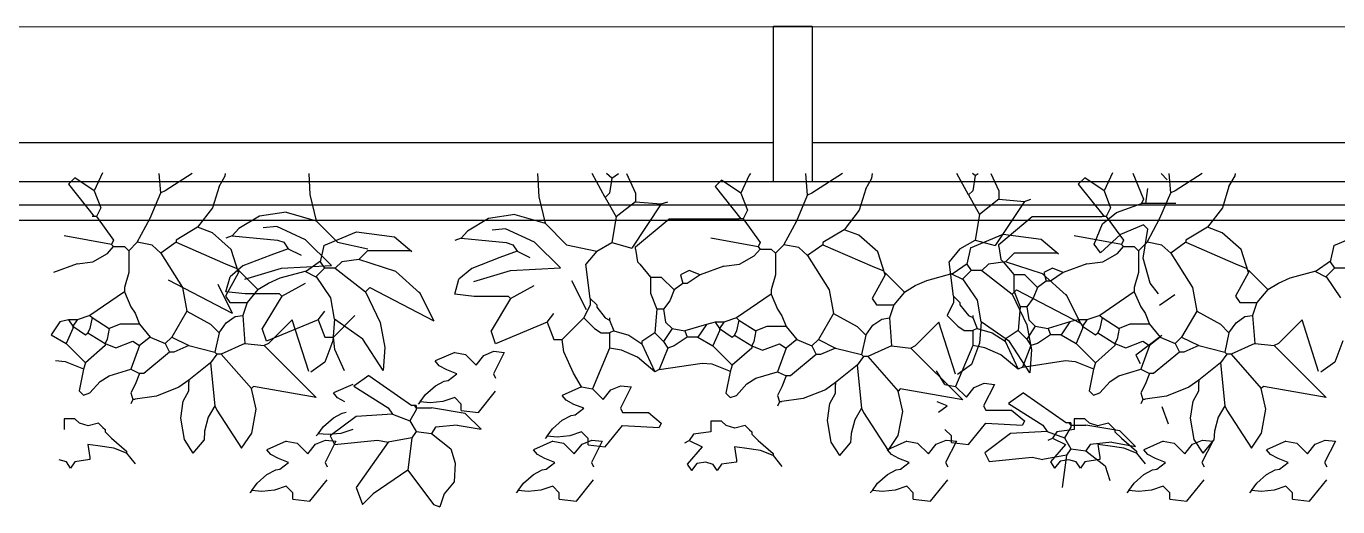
# Model space of a CAD drawing. Header units: millimetres. Extents: x 182 to 305, y 81 to 164.
# Drawn here: x 256.957 to 257.8, y 109.434 to 109.743 of the extents above; entities that cross this region are included whole.
import ezdxf

# ---------------------------------------------------------------- set-up
doc = ezdxf.new("R2010")
doc.units = ezdxf.units.MM
for name, color, linetype in [('86', 7, 'Continuous'), ('LF', 7, 'Continuous'), ('VISTA-2P', 7, 'Continuous')]:
    doc.layers.add(name, color=color, linetype=linetype)
doc.layers.add('A-WALL', color=7, linetype='Continuous', lineweight=9)

msp = doc.modelspace()

# ---------------------------------------------------------------- linework, layer by layer
at = {"layer": '86', "color": 252}
for p, q in [((256.987888, 109.645132), (256.983737, 109.64098)), ((257.000343, 109.636829), (256.987888, 109.645132)), ((257.005745, 109.648355), (257.000343, 109.636829)), ((257.043239, 109.635446), (257.04217, 109.6479)), ((257.063307, 109.6479), (257.046008, 109.636829)), ((257.080602, 109.639598), (257.084541, 109.646358)), ((257.084541, 109.646358), (257.084786, 109.6479)), ((257.13827, 109.6479), (257.138988, 109.634375)), ((257.285395, 109.6479), (257.286194, 109.632828)), ((257.328964, 109.632513), (257.320493, 109.6479)), ((257.333115, 109.644967), (257.329764, 109.6479)), ((257.333115, 109.644967), (257.331733, 109.635282)), ((257.333115, 109.644967), (257.337512, 109.6479)), ((257.342602, 109.6479), (257.348338, 109.635282)), ((257.403689, 109.643585), (257.399538, 109.639433)), ((257.416143, 109.635282), (257.403689, 109.643585)), ((257.421545, 109.646808), (257.416143, 109.635282)), ((257.422379, 109.6479), (257.421545, 109.646808)), ((257.45904, 109.633899), (257.457837, 109.6479)), ((257.481525, 109.6479), (257.461809, 109.635282)), ((257.496403, 109.638051), (257.500341, 109.644811)), ((257.500341, 109.644811), (257.500833, 109.6479)), ((257.562537, 109.63406), (257.554918, 109.6479)), ((257.566688, 109.646514), (257.565105, 109.6479)), ((257.566688, 109.646514), (257.565306, 109.636829)), ((257.566688, 109.646514), (257.568766, 109.6479)), ((257.576879, 109.6479), (257.581912, 109.636829)), ((257.637263, 109.645132), (257.633111, 109.64098)), ((257.649717, 109.636829), (257.637263, 109.645132)), ((257.655119, 109.648355), (257.649717, 109.636829)), ((257.668131, 109.648012), (257.675052, 109.631406)), ((257.686358, 109.6479), (257.690275, 109.64386)), ((257.692613, 109.635446), (257.691544, 109.6479)), ((257.712681, 109.6479), (257.695382, 109.636829)), ((257.729976, 109.639598), (257.733915, 109.646358)), ((257.733915, 109.646358), (257.73416, 109.6479)), ((256.983737, 109.64098), (257.000343, 109.620223)), ((257.000343, 109.636829), (257.004494, 109.625757)), ((257.036246, 109.619064), (257.043239, 109.635446)), ((257.046008, 109.636829), (257.043239, 109.635446)), ((257.080602, 109.639598), (257.07645, 109.625757)), ((257.138988, 109.634375), (257.143012, 109.617454)), ((257.331733, 109.635282), (257.328964, 109.632513)), ((257.348338, 109.635282), (257.348338, 109.629748)), ((257.399538, 109.639433), (257.416143, 109.618676)), ((257.416143, 109.635282), (257.420295, 109.62421)), ((257.452047, 109.617517), (257.45904, 109.633899)), ((257.461809, 109.635282), (257.45904, 109.633899)), ((257.496403, 109.638051), (257.492251, 109.62421)), ((257.565306, 109.636829), (257.562537, 109.63406)), ((257.562537, 109.63406), (257.569457, 109.621606)), ((257.581912, 109.636829), (257.581912, 109.631295)), ((257.633111, 109.64098), (257.649717, 109.620223)), ((257.649717, 109.636829), (257.653868, 109.625757)), ((257.677674, 109.638326), (257.676291, 109.628641)), ((257.68562, 109.619064), (257.692613, 109.635446)), ((257.695382, 109.636829), (257.692613, 109.635446)), ((257.729976, 109.639598), (257.725825, 109.625757)), ((257.004494, 109.625757), (257.001725, 109.620223)), ((257.07645, 109.625757), (257.066765, 109.613303)), ((257.286194, 109.632828), (257.290218, 109.615907)), ((257.328964, 109.632513), (257.335884, 109.620059)), ((257.348338, 109.629748), (257.335884, 109.620059)), ((257.364944, 109.628361), (257.345988, 109.599942)), ((257.348338, 109.629748), (257.364944, 109.628361)), ((257.364944, 109.628361), (257.369095, 109.629748)), ((257.581912, 109.631295), (257.569457, 109.621606)), ((257.598517, 109.629908), (257.579562, 109.601489)), ((257.581912, 109.631295), (257.598517, 109.629908)), ((257.598517, 109.629908), (257.602669, 109.631295)), ((257.653868, 109.625757), (257.651099, 109.620223)), ((257.657604, 109.622725), (257.673669, 109.628641)), ((257.675052, 109.631406), (257.673669, 109.628641)), ((257.695809, 109.628641), (257.673669, 109.628641)), ((257.725825, 109.625757), (257.716139, 109.613303)), ((257.000343, 109.620223), (256.99896, 109.620223)), ((257.001725, 109.620223), (257.000343, 109.620223)), ((257.001725, 109.620223), (257.012797, 109.605)), ((257.02802, 109.603618), (257.036246, 109.619064)), ((257.10658, 109.620396), (257.093235, 109.612407)), ((257.123637, 109.622992), (257.10658, 109.620396)), ((257.123637, 109.622992), (257.143012, 109.617454)), ((257.143012, 109.617454), (257.143012, 109.618841)), ((257.143012, 109.617454), (257.156849, 109.603618)), ((257.253786, 109.618849), (257.240442, 109.61086)), ((257.270844, 109.621445), (257.253786, 109.618849)), ((257.270844, 109.621445), (257.290218, 109.615907)), ((257.290218, 109.615907), (257.290218, 109.617294)), ((257.335884, 109.620059), (257.333115, 109.603453)), ((257.348338, 109.600688), (257.369926, 109.618676)), ((257.369926, 109.618676), (257.414761, 109.618676)), ((257.416143, 109.618676), (257.414761, 109.618676)), ((257.417526, 109.618676), (257.416143, 109.618676)), ((257.420295, 109.62421), (257.417526, 109.618676)), ((257.417526, 109.618676), (257.428598, 109.603453)), ((257.443821, 109.60207), (257.452047, 109.617517)), ((257.492251, 109.62421), (257.482566, 109.611756)), ((257.569457, 109.621606), (257.566688, 109.605)), ((257.581912, 109.602235), (257.603499, 109.620223)), ((257.6035, 109.620223), (257.648334, 109.620223)), ((257.649717, 109.620223), (257.648334, 109.620223)), ((257.648708, 109.615402), (257.657604, 109.622725)), ((257.651099, 109.620223), (257.649717, 109.620223)), ((257.651099, 109.620223), (257.662171, 109.605)), ((257.677394, 109.603618), (257.68562, 109.619064)), ((257.066765, 109.613303), (257.052929, 109.605)), ((257.07628, 109.609744), (257.066765, 109.613303)), ((257.088353, 109.599093), (257.07628, 109.609744)), ((257.093235, 109.612407), (257.089044, 109.607769)), ((257.117663, 109.613808), (257.108937, 109.612923)), ((257.136243, 109.605255), (257.117663, 109.613808)), ((257.147966, 109.601615), (257.168978, 109.610421)), ((257.168978, 109.610421), (257.193314, 109.607234)), ((257.240442, 109.61086), (257.23625, 109.606222)), ((257.26487, 109.612261), (257.256143, 109.611376)), ((257.283449, 109.603708), (257.26487, 109.612261)), ((257.290218, 109.615907), (257.304055, 109.60207)), ((257.482566, 109.611756), (257.468729, 109.603453)), ((257.49208, 109.608197), (257.482566, 109.611756)), ((257.504154, 109.597546), (257.49208, 109.608197)), ((257.563767, 109.600068), (257.584779, 109.608874)), ((257.584779, 109.608874), (257.609115, 109.605687)), ((257.643223, 109.602346), (257.648708, 109.615402)), ((257.660146, 109.608745), (257.647374, 109.596812)), ((257.675052, 109.614801), (257.660146, 109.608745)), ((257.674762, 109.593433), (257.677821, 109.612035)), ((257.675052, 109.6148), (257.677821, 109.612035)), ((257.716139, 109.613303), (257.702303, 109.605)), ((257.725654, 109.609744), (257.716139, 109.613303)), ((257.737727, 109.599093), (257.725654, 109.609744)), ((257.79734, 109.601615), (257.818353, 109.610421)), ((257.011414, 109.602235), (256.980968, 109.607769)), ((257.008922, 109.59643), (257.012797, 109.600849)), ((257.012797, 109.605), (257.011414, 109.602235)), ((257.011414, 109.602235), (257.012797, 109.600849)), ((257.012797, 109.600849), (257.019717, 109.600849)), ((257.019717, 109.600849), (257.022482, 109.598084)), ((257.02802, 109.603618), (257.022482, 109.598084)), ((257.037517, 109.601756), (257.02802, 109.603618)), ((257.043239, 109.596697), (257.037517, 109.601756)), ((257.052929, 109.603618), (257.043239, 109.596697)), ((257.052929, 109.605), (257.052929, 109.603618)), ((257.052929, 109.603618), (257.084753, 109.589781)), ((257.089044, 109.607769), (257.084892, 109.606387)), ((257.089044, 109.607769), (257.118103, 109.605)), ((257.12502, 109.599466), (257.113952, 109.595315)), ((257.118103, 109.605), (257.122255, 109.603618)), ((257.122255, 109.603618), (257.12502, 109.599466)), ((257.12502, 109.599466), (257.133323, 109.595315)), ((257.152852, 109.58874), (257.136243, 109.605255)), ((257.147966, 109.601615), (257.145642, 109.591163)), ((257.156849, 109.603618), (257.176223, 109.599466)), ((257.193314, 109.607234), (257.204468, 109.597673)), ((257.23625, 109.606222), (257.232099, 109.604839)), ((257.23625, 109.606222), (257.26531, 109.603453)), ((257.26531, 109.603453), (257.269461, 109.60207)), ((257.269461, 109.60207), (257.272226, 109.597919)), ((257.300058, 109.587193), (257.283449, 109.603708)), ((257.304055, 109.60207), (257.32343, 109.597919)), ((257.32343, 109.597919), (257.333115, 109.603453)), ((257.333115, 109.603453), (257.345988, 109.599942)), ((257.348338, 109.599301), (257.348338, 109.600688)), ((257.427215, 109.600688), (257.396769, 109.606222)), ((257.428598, 109.603453), (257.427215, 109.600688)), ((257.427215, 109.600688), (257.428598, 109.599301)), ((257.443821, 109.60207), (257.438283, 109.596537)), ((257.453318, 109.600209), (257.443821, 109.60207)), ((257.45904, 109.59515), (257.453318, 109.600209)), ((257.468729, 109.60207), (257.45904, 109.59515)), ((257.468729, 109.603453), (257.468729, 109.60207)), ((257.468729, 109.60207), (257.500554, 109.588234)), ((257.557003, 109.599466), (257.550083, 109.591163)), ((257.557003, 109.599466), (257.566688, 109.605)), ((257.563767, 109.600068), (257.561443, 109.589616)), ((257.566688, 109.605), (257.579562, 109.601489)), ((257.581912, 109.600849), (257.581912, 109.602235)), ((257.581912, 109.600849), (257.583294, 109.592546)), ((257.609115, 109.605687), (257.620269, 109.596126)), ((257.660789, 109.602235), (257.630342, 109.607769)), ((257.647374, 109.596812), (257.643223, 109.602346)), ((257.658296, 109.59643), (257.662171, 109.600849)), ((257.662171, 109.605), (257.660789, 109.602235)), ((257.660789, 109.602235), (257.662171, 109.600849)), ((257.662171, 109.600849), (257.669091, 109.600849)), ((257.669091, 109.600849), (257.671856, 109.598084)), ((257.677394, 109.603618), (257.671856, 109.598084)), ((257.686891, 109.601756), (257.677394, 109.603618)), ((257.692613, 109.596697), (257.686891, 109.601756)), ((257.702303, 109.603618), (257.692613, 109.596697)), ((257.702303, 109.605), (257.702303, 109.603618)), ((257.702303, 109.603618), (257.734127, 109.589781)), ((257.79734, 109.601615), (257.795016, 109.591163)), ((256.989271, 109.589781), (256.99939, 109.591104)), ((256.99939, 109.591104), (257.008922, 109.59643)), ((257.022482, 109.598084), (257.022482, 109.584243)), ((257.043239, 109.596697), (257.05708, 109.574558)), ((257.093056, 109.584243), (257.088353, 109.599093)), ((257.113952, 109.595315), (257.09596, 109.588394)), ((257.136754, 109.585244), (257.145904, 109.591635)), ((257.145642, 109.591163), (257.148411, 109.587012)), ((257.159479, 109.591163), (257.155327, 109.587012)), ((257.170551, 109.592546), (257.159479, 109.591163)), ((257.176084, 109.598084), (257.170551, 109.592546)), ((257.194328, 109.584926), (257.170551, 109.592546)), ((257.204028, 109.598084), (257.176084, 109.598084)), ((257.261159, 109.593768), (257.243166, 109.586847)), ((257.272226, 109.597919), (257.261159, 109.593768)), ((257.272226, 109.597919), (257.280529, 109.593768)), ((257.32343, 109.597919), (257.316509, 109.589616)), ((257.348338, 109.599301), (257.349721, 109.590999)), ((257.349721, 109.590999), (257.351103, 109.589616)), ((257.415191, 109.589557), (257.424723, 109.594883)), ((257.424723, 109.594883), (257.428598, 109.599301)), ((257.428598, 109.599301), (257.435518, 109.599301)), ((257.435518, 109.599301), (257.438283, 109.596537)), ((257.438283, 109.596537), (257.438283, 109.582696)), ((257.45904, 109.59515), (257.472881, 109.573011)), ((257.508857, 109.582696), (257.504154, 109.597546)), ((257.552852, 109.569024), (257.550083, 109.591163)), ((257.586351, 109.590999), (257.575279, 109.589616)), ((257.583294, 109.592546), (257.584677, 109.591163)), ((257.584677, 109.591163), (257.591597, 109.58286)), ((257.591885, 109.596537), (257.586351, 109.590999)), ((257.610129, 109.583379), (257.586351, 109.590999)), ((257.619829, 109.596537), (257.591885, 109.596537)), ((257.638645, 109.589781), (257.648764, 109.591104)), ((257.648764, 109.591104), (257.658296, 109.59643)), ((257.671856, 109.598084), (257.671856, 109.584243)), ((257.679203, 109.577438), (257.674762, 109.593433)), ((257.692613, 109.596697), (257.706454, 109.574558)), ((257.74243, 109.584243), (257.737727, 109.599093)), ((257.786128, 109.585244), (257.795278, 109.591635)), ((257.795016, 109.591163), (257.797785, 109.587012)), ((256.989271, 109.589781), (256.974052, 109.584243)), ((257.022482, 109.584243), (257.019717, 109.574558)), ((257.084753, 109.589781), (257.091674, 109.587012)), ((257.093056, 109.584243), (257.084753, 109.569024)), ((257.09596, 109.588394), (257.087657, 109.581478)), ((257.093056, 109.585629), (257.093056, 109.584243)), ((257.093056, 109.585629), (257.10551, 109.573175)), ((257.097113, 109.579893), (257.12076, 109.586971)), ((257.119978, 109.580717), (257.136754, 109.585244)), ((257.12076, 109.586971), (257.152852, 109.58874)), ((257.135836, 109.584997), (257.142873, 109.581478)), ((257.142873, 109.581478), (257.148411, 109.587012)), ((257.155327, 109.587012), (257.148411, 109.587012)), ((257.155327, 109.587012), (257.174702, 109.571789)), ((257.209538, 109.571117), (257.194328, 109.584926)), ((257.243166, 109.586847), (257.234864, 109.579931)), ((257.24432, 109.578346), (257.267966, 109.585424)), ((257.267966, 109.585424), (257.300058, 109.587193)), ((257.319278, 109.567477), (257.316509, 109.589616)), ((257.351103, 109.589616), (257.358024, 109.581313)), ((257.382932, 109.585465), (257.377398, 109.582696)), ((257.377398, 109.582696), (257.378781, 109.577162)), ((257.389852, 109.582696), (257.38155, 109.577162)), ((257.389852, 109.582696), (257.382932, 109.585465)), ((257.405071, 109.588234), (257.389852, 109.582696)), ((257.405071, 109.588234), (257.415191, 109.589557)), ((257.438283, 109.582696), (257.435518, 109.573011)), ((257.500554, 109.588234), (257.507474, 109.585465)), ((257.508857, 109.582696), (257.500554, 109.567477)), ((257.508857, 109.584082), (257.508857, 109.582696)), ((257.508857, 109.584082), (257.521311, 109.571628)), ((257.535779, 109.57917), (257.552554, 109.583697)), ((257.551637, 109.58345), (257.558674, 109.579931)), ((257.552554, 109.583697), (257.561705, 109.590088)), ((257.558674, 109.579931), (257.564212, 109.585465)), ((257.561443, 109.589616), (257.564212, 109.585465)), ((257.571128, 109.585465), (257.564212, 109.585465)), ((257.575279, 109.589616), (257.571128, 109.585465)), ((257.571128, 109.585465), (257.590503, 109.570242)), ((257.591597, 109.58286), (257.591574, 109.572464)), ((257.591597, 109.58286), (257.598517, 109.58286)), ((257.598517, 109.58286), (257.60682, 109.574558)), ((257.625338, 109.56957), (257.610129, 109.583379)), ((257.616505, 109.587012), (257.610972, 109.584243)), ((257.610972, 109.584243), (257.612354, 109.578709)), ((257.623426, 109.584243), (257.615123, 109.578709)), ((257.623426, 109.584243), (257.616505, 109.587012)), ((257.638645, 109.589781), (257.623426, 109.584243)), ((257.671856, 109.584243), (257.669091, 109.574558)), ((257.734127, 109.589781), (257.741048, 109.587012)), ((257.74243, 109.584243), (257.734127, 109.569024)), ((257.74243, 109.585629), (257.74243, 109.584243)), ((257.74243, 109.585629), (257.754884, 109.573175)), ((257.769352, 109.580717), (257.786128, 109.585244)), ((257.78521, 109.584997), (257.792247, 109.581478)), ((257.792247, 109.581478), (257.797785, 109.587012)), ((257.804702, 109.587012), (257.797785, 109.587012)), ((257.019717, 109.574558), (257.019717, 109.571789)), ((257.047888, 109.579402), (257.089032, 109.558007)), ((257.05708, 109.574558), (257.059845, 109.559334)), ((257.079712, 109.576633), (257.089032, 109.558007)), ((257.084892, 109.571789), (257.087657, 109.581478)), ((257.10551, 109.573175), (257.112431, 109.577327)), ((257.112431, 109.577327), (257.119978, 109.580717)), ((257.120868, 109.569024), (257.136092, 109.577327)), ((257.152513, 109.567936), (257.143108, 109.581783)), ((257.174702, 109.571789), (257.177471, 109.574558)), ((257.177471, 109.574558), (257.218615, 109.553163)), ((257.232099, 109.570242), (257.234864, 109.579931)), ((257.268075, 109.567477), (257.283298, 109.57578)), ((257.307244, 109.57904), (257.316564, 109.560415)), ((257.358024, 109.581313), (257.358, 109.570917)), ((257.358024, 109.581313), (257.364944, 109.581313)), ((257.364944, 109.581313), (257.373247, 109.573011)), ((257.378781, 109.577162), (257.373247, 109.573011)), ((257.38155, 109.577162), (257.378781, 109.577162)), ((257.521311, 109.571628), (257.528231, 109.57578)), ((257.528231, 109.57578), (257.535779, 109.57917)), ((257.568314, 109.566389), (257.558909, 109.580235)), ((257.60682, 109.574558), (257.604051, 109.567637)), ((257.612354, 109.578709), (257.60682, 109.574558)), ((257.615123, 109.578709), (257.612354, 109.578709)), ((257.669091, 109.574558), (257.669091, 109.571789)), ((257.684737, 109.570521), (257.679203, 109.577438)), ((257.706454, 109.574558), (257.709219, 109.559334)), ((257.754884, 109.573175), (257.761805, 109.577327)), ((257.761805, 109.577327), (257.769352, 109.580717)), ((257.801887, 109.567936), (257.792482, 109.581783)), ((257.019717, 109.571789), (256.997574, 109.55657)), ((257.019717, 109.571789), (257.023869, 109.562103)), ((257.084753, 109.569024), (257.087522, 109.564872)), ((257.097346, 109.570406), (257.084892, 109.571789)), ((257.119486, 109.570406), (257.097346, 109.570406)), ((257.10551, 109.573175), (257.098594, 109.564872)), ((257.120868, 109.569024), (257.108414, 109.548267)), ((257.120868, 109.569024), (257.119486, 109.570406)), ((257.154783, 109.554121), (257.152513, 109.567936)), ((257.174702, 109.571789), (257.184188, 109.551996)), ((257.209296, 109.571789), (257.218615, 109.553163)), ((257.244553, 109.568859), (257.232099, 109.570242)), ((257.266692, 109.568859), (257.244553, 109.568859)), ((257.268075, 109.567477), (257.255621, 109.54672)), ((257.268075, 109.567477), (257.266692, 109.568859)), ((257.319278, 109.567477), (257.32343, 109.563325)), ((257.319278, 109.567477), (257.319278, 109.563325)), ((257.358, 109.570917), (257.362175, 109.560556)), ((257.370478, 109.56609), (257.366326, 109.560556)), ((257.373247, 109.573011), (257.370478, 109.56609)), ((257.435518, 109.570242), (257.413374, 109.555023)), ((257.435518, 109.573011), (257.435518, 109.570242)), ((257.435518, 109.570242), (257.439669, 109.560556)), ((257.472881, 109.573011), (257.475646, 109.557787)), ((257.500554, 109.567477), (257.503323, 109.563325)), ((257.521311, 109.571628), (257.514395, 109.563325)), ((257.552852, 109.569024), (257.557003, 109.564872)), ((257.552852, 109.569024), (257.552852, 109.564872)), ((257.570583, 109.552574), (257.568314, 109.566389)), ((257.590503, 109.570242), (257.593272, 109.573011)), ((257.590503, 109.570242), (257.599989, 109.550449)), ((257.591574, 109.572464), (257.595748, 109.562103)), ((257.593272, 109.573011), (257.634416, 109.551616)), ((257.604051, 109.567637), (257.5999, 109.562103)), ((257.625096, 109.570242), (257.634416, 109.551616)), ((257.669091, 109.571789), (257.646948, 109.55657)), ((257.669091, 109.571789), (257.673243, 109.562103)), ((257.69507, 109.569892), (257.685381, 109.562976)), ((257.734127, 109.569024), (257.736896, 109.564872)), ((257.754884, 109.573175), (257.747968, 109.564872)), ((257.023869, 109.562103), (257.026633, 109.557952)), ((257.026633, 109.557952), (257.029402, 109.551032)), ((257.059845, 109.559334), (257.05016, 109.542729)), ((257.059845, 109.559334), (257.075068, 109.551032)), ((257.087522, 109.564872), (257.098594, 109.564872)), ((257.098594, 109.564872), (257.095825, 109.55657)), ((257.144394, 109.553801), (257.148546, 109.559334)), ((257.291601, 109.552254), (257.295752, 109.557787)), ((257.319278, 109.563325), (257.315127, 109.555023)), ((257.32343, 109.563325), (257.32343, 109.561939)), ((257.32343, 109.561939), (257.328964, 109.555023)), ((257.362175, 109.560556), (257.360793, 109.545333)), ((257.366326, 109.560556), (257.362175, 109.560556)), ((257.366326, 109.560556), (257.367709, 109.552254)), ((257.439669, 109.560556), (257.442434, 109.556405)), ((257.475646, 109.557787), (257.46596, 109.541182)), ((257.475646, 109.557787), (257.490869, 109.549485)), ((257.503323, 109.563325), (257.514395, 109.563325)), ((257.514395, 109.563325), (257.511626, 109.555023)), ((257.552852, 109.564872), (257.5487, 109.55657)), ((257.557003, 109.564872), (257.557003, 109.563486)), ((257.557003, 109.563486), (257.562537, 109.55657)), ((257.595748, 109.562103), (257.594366, 109.54688)), ((257.5999, 109.562103), (257.595748, 109.562103)), ((257.5999, 109.562103), (257.601282, 109.553801)), ((257.673243, 109.562103), (257.676008, 109.557952)), ((257.676008, 109.557952), (257.678777, 109.551032)), ((257.709219, 109.559334), (257.699534, 109.542729)), ((257.709219, 109.559334), (257.724442, 109.551032)), ((257.736896, 109.564872), (257.747968, 109.564872)), ((257.747968, 109.564872), (257.745199, 109.55657)), ((256.978203, 109.552418), (256.972665, 109.544115)), ((256.983737, 109.553801), (256.978203, 109.552418)), ((256.989271, 109.553801), (256.983737, 109.553801)), ((256.983737, 109.553801), (256.986506, 109.549649)), ((256.989271, 109.553801), (256.986506, 109.549649)), ((256.986506, 109.549649), (256.986506, 109.548267)), ((256.986506, 109.549649), (256.994809, 109.544115)), ((256.997574, 109.55657), (256.989271, 109.553801)), ((256.997574, 109.55657), (256.99896, 109.555183)), ((256.99896, 109.555183), (256.997574, 109.548267)), ((256.99896, 109.555183), (257.010028, 109.548267)), ((257.016948, 109.551032), (257.010028, 109.548267)), ((257.029402, 109.551032), (257.016948, 109.551032)), ((257.029402, 109.551032), (257.036323, 109.542729)), ((257.075068, 109.551032), (257.080602, 109.545498)), ((257.080602, 109.545498), (257.085176, 109.551827)), ((257.085176, 109.551827), (257.090895, 109.555822)), ((257.090895, 109.555822), (257.095825, 109.55657)), ((257.095825, 109.55657), (257.097208, 109.538577)), ((257.144394, 109.553801), (257.111183, 109.539964)), ((257.127654, 109.553801), (257.112431, 109.538577)), ((257.138269, 109.520438), (257.127654, 109.553801)), ((257.144394, 109.553801), (257.148546, 109.542729)), ((257.154783, 109.554121), (257.153769, 109.540311)), ((257.16792, 109.55657), (257.15408, 109.542729)), ((257.173034, 109.541373), (257.154783, 109.554121)), ((257.184188, 109.551996), (257.18723, 109.536062)), ((257.291601, 109.552254), (257.25839, 109.538417)), ((257.291601, 109.552254), (257.295752, 109.541182)), ((257.315127, 109.555023), (257.301286, 109.541182)), ((257.315127, 109.555023), (257.322043, 109.548102)), ((257.328964, 109.555023), (257.331733, 109.553636)), ((257.331733, 109.555023), (257.331733, 109.553636)), ((257.331733, 109.553636), (257.334497, 109.54672)), ((257.367709, 109.552254), (257.37186, 109.548102)), ((257.394004, 109.550871), (257.380163, 109.54672)), ((257.394004, 109.550871), (257.388466, 109.542568)), ((257.399538, 109.552254), (257.394004, 109.550871)), ((257.405071, 109.552254), (257.399538, 109.552254)), ((257.399538, 109.552254), (257.402307, 109.548102)), ((257.405071, 109.552254), (257.402307, 109.548102)), ((257.413374, 109.555023), (257.405071, 109.552254)), ((257.413374, 109.555023), (257.414761, 109.553636)), ((257.414761, 109.553636), (257.413374, 109.54672)), ((257.414761, 109.553636), (257.425829, 109.54672)), ((257.432749, 109.549485), (257.425829, 109.54672)), ((257.445203, 109.549485), (257.432749, 109.549485)), ((257.442434, 109.556405), (257.445203, 109.549485)), ((257.445203, 109.549485), (257.452124, 109.541182)), ((257.490869, 109.549485), (257.496403, 109.543951)), ((257.496403, 109.543951), (257.500977, 109.55028)), ((257.500977, 109.55028), (257.506696, 109.554275)), ((257.506696, 109.554275), (257.511626, 109.555023)), ((257.511626, 109.555023), (257.513008, 109.53703)), ((257.543455, 109.552254), (257.528231, 109.53703)), ((257.554069, 109.518891), (257.543455, 109.552254)), ((257.5487, 109.55657), (257.555617, 109.549649)), ((257.555617, 109.549649), (257.559768, 109.54688)), ((257.562537, 109.55657), (257.565306, 109.555183)), ((257.565306, 109.55657), (257.565306, 109.555183)), ((257.565306, 109.555183), (257.568071, 109.548267)), ((257.570583, 109.552574), (257.569569, 109.538764)), ((257.588835, 109.539826), (257.570583, 109.552574)), ((257.605434, 109.549649), (257.5999, 109.541346)), ((257.599989, 109.550449), (257.603031, 109.534515)), ((257.601282, 109.553801), (257.605434, 109.549649)), ((257.605434, 109.549649), (257.613736, 109.548267)), ((257.627577, 109.552418), (257.613736, 109.548267)), ((257.627577, 109.552418), (257.622039, 109.544115)), ((257.633111, 109.553801), (257.627577, 109.552418)), ((257.638645, 109.553801), (257.633111, 109.553801)), ((257.633111, 109.553801), (257.63588, 109.549649)), ((257.638645, 109.553801), (257.63588, 109.549649)), ((257.63588, 109.549649), (257.63588, 109.548267)), ((257.63588, 109.549649), (257.644183, 109.544115)), ((257.646948, 109.55657), (257.638645, 109.553801)), ((257.646948, 109.55657), (257.648334, 109.555183)), ((257.648334, 109.555183), (257.646948, 109.548267)), ((257.648334, 109.555183), (257.659402, 109.548267)), ((257.666322, 109.551032), (257.659402, 109.548267)), ((257.678777, 109.551032), (257.666322, 109.551032)), ((257.678777, 109.551032), (257.685697, 109.542729)), ((257.724442, 109.551032), (257.729976, 109.545498)), ((257.729976, 109.545498), (257.73455, 109.551827)), ((257.73455, 109.551827), (257.740269, 109.555822)), ((257.740269, 109.555822), (257.745199, 109.55657)), ((257.745199, 109.55657), (257.746582, 109.538577)), ((257.777028, 109.553801), (257.761805, 109.538577)), ((257.787643, 109.520438), (257.777028, 109.553801)), ((256.972665, 109.544115), (256.982355, 109.538577)), ((256.986506, 109.548267), (256.982355, 109.538577)), ((256.994809, 109.544115), (256.996191, 109.545498)), ((256.997574, 109.548267), (256.996191, 109.545498)), ((256.996191, 109.545498), (257.007263, 109.538577)), ((257.008645, 109.541346), (257.007263, 109.538577)), ((257.010028, 109.548267), (257.008645, 109.541346)), ((257.036323, 109.542729), (257.029402, 109.537195)), ((257.036323, 109.542729), (257.046008, 109.538577)), ((257.05016, 109.542729), (257.046008, 109.538577)), ((257.05016, 109.542729), (257.061231, 109.537195)), ((257.080602, 109.545498), (257.077837, 109.533043)), ((257.111183, 109.539964), (257.108414, 109.548267)), ((257.148546, 109.542729), (257.15408, 109.542729)), ((257.155128, 109.534785), (257.15408, 109.542729)), ((257.186216, 109.52119), (257.173034, 109.541373)), ((257.25839, 109.538417), (257.255621, 109.54672)), ((257.295752, 109.541182), (257.301286, 109.541182)), ((257.302335, 109.533238), (257.301286, 109.541182)), ((257.322043, 109.548102), (257.326195, 109.545333)), ((257.326195, 109.545333), (257.331733, 109.545333)), ((257.334497, 109.54672), (257.331733, 109.545333)), ((257.331733, 109.545333), (257.331733, 109.535648)), ((257.334497, 109.54672), (257.344187, 109.543951)), ((257.344187, 109.543951), (257.35249, 109.538417)), ((257.360793, 109.545333), (257.35249, 109.539799)), ((257.360793, 109.545333), (257.366326, 109.539799)), ((257.37186, 109.548102), (257.366326, 109.539799)), ((257.37186, 109.548102), (257.380163, 109.54672)), ((257.38155, 109.542568), (257.373247, 109.53703)), ((257.380163, 109.54672), (257.38155, 109.542568)), ((257.388466, 109.542568), (257.38155, 109.542568)), ((257.388466, 109.542568), (257.398155, 109.53703)), ((257.402307, 109.54672), (257.398155, 109.53703)), ((257.402307, 109.548102), (257.402307, 109.54672)), ((257.402307, 109.548102), (257.410609, 109.542568)), ((257.410609, 109.542568), (257.411992, 109.543951)), ((257.413374, 109.54672), (257.411992, 109.543951)), ((257.411992, 109.543951), (257.423064, 109.53703)), ((257.425829, 109.54672), (257.424446, 109.539799)), ((257.452124, 109.541182), (257.445203, 109.535648)), ((257.452124, 109.541182), (257.461809, 109.53703)), ((257.46596, 109.541182), (257.461809, 109.53703)), ((257.46596, 109.541182), (257.477032, 109.535648)), ((257.496403, 109.543951), (257.493638, 109.531496)), ((257.559768, 109.54688), (257.565306, 109.54688)), ((257.568071, 109.548267), (257.565306, 109.54688)), ((257.565306, 109.54688), (257.565306, 109.537195)), ((257.568071, 109.548267), (257.57776, 109.545498)), ((257.57776, 109.545498), (257.586063, 109.539964)), ((257.594366, 109.54688), (257.586063, 109.541346)), ((257.586063, 109.541346), (257.586063, 109.539964)), ((257.594366, 109.54688), (257.5999, 109.541346)), ((257.5999, 109.541346), (257.602669, 109.537195)), ((257.615123, 109.544115), (257.60682, 109.538577)), ((257.613736, 109.548267), (257.615123, 109.544115)), ((257.622039, 109.544115), (257.615123, 109.544115)), ((257.622039, 109.544115), (257.631729, 109.538577)), ((257.63588, 109.548267), (257.631729, 109.538577)), ((257.644183, 109.544115), (257.645565, 109.545498)), ((257.646948, 109.548267), (257.645565, 109.545498)), ((257.645565, 109.545498), (257.656637, 109.538577)), ((257.65802, 109.541346), (257.656637, 109.538577)), ((257.659402, 109.548267), (257.65802, 109.541346)), ((257.686767, 109.543601), (257.670162, 109.531147)), ((257.685697, 109.542729), (257.678777, 109.537195)), ((257.685697, 109.542729), (257.695382, 109.538577)), ((257.699534, 109.542729), (257.695382, 109.538577)), ((257.699534, 109.542729), (257.710606, 109.537195)), ((257.729976, 109.545498), (257.727211, 109.533043)), ((256.982355, 109.538577), (256.994809, 109.526123)), ((257.007263, 109.537195), (256.994809, 109.526123)), ((257.007263, 109.538577), (257.007263, 109.537195)), ((257.007263, 109.538577), (257.014179, 109.535812)), ((257.014179, 109.535812), (257.025251, 109.539964)), ((257.029402, 109.537195), (257.023869, 109.521972)), ((257.025251, 109.539964), (257.029402, 109.537195)), ((257.048777, 109.533043), (257.032171, 109.519207)), ((257.046008, 109.538577), (257.048777, 109.533043)), ((257.051542, 109.533043), (257.048777, 109.533043)), ((257.061231, 109.537195), (257.051542, 109.533043)), ((257.061231, 109.537195), (257.077837, 109.533043)), ((257.077837, 109.533043), (257.079219, 109.531661)), ((257.097208, 109.538577), (257.081988, 109.531661)), ((257.097208, 109.538577), (257.109662, 109.537195)), ((257.112431, 109.538577), (257.109662, 109.537195)), ((257.109662, 109.537195), (257.14307, 109.503787)), ((257.153769, 109.540311), (257.148699, 109.526502)), ((257.161228, 109.520938), (257.155128, 109.534785)), ((257.18723, 109.536062), (257.186216, 109.52119)), ((257.232095, 109.532849), (257.21964, 109.527315)), ((257.232095, 109.532849), (257.239015, 109.531467)), ((257.250936, 109.53085), (257.257291, 109.533513)), ((257.263924, 109.532849), (257.257003, 109.519013)), ((257.257291, 109.533513), (257.263924, 109.532849)), ((257.308435, 109.519391), (257.302335, 109.533238)), ((257.331733, 109.535648), (257.320661, 109.509357)), ((257.339445, 109.534303), (257.331733, 109.535648)), ((257.349612, 109.529776), (257.339445, 109.534303)), ((257.35249, 109.539799), (257.35249, 109.538417)), ((257.35249, 109.538417), (257.360793, 109.520425)), ((257.369095, 109.535648), (257.363557, 109.521811)), ((257.366326, 109.539799), (257.369095, 109.535648)), ((257.373247, 109.53703), (257.369095, 109.535648)), ((257.398155, 109.53703), (257.410609, 109.524576)), ((257.423064, 109.535648), (257.410609, 109.524576)), ((257.424446, 109.539799), (257.423064, 109.53703)), ((257.423064, 109.53703), (257.423064, 109.535648)), ((257.423064, 109.53703), (257.42998, 109.534265)), ((257.42998, 109.534265), (257.441052, 109.538417)), ((257.445203, 109.535648), (257.439669, 109.520425)), ((257.441052, 109.538417), (257.445203, 109.535648)), ((257.461809, 109.53703), (257.464578, 109.531496)), ((257.477032, 109.535648), (257.467343, 109.531496)), ((257.477032, 109.535648), (257.493638, 109.531496)), ((257.513008, 109.53703), (257.497789, 109.530114)), ((257.513008, 109.53703), (257.525462, 109.535648)), ((257.528231, 109.53703), (257.525462, 109.535648)), ((257.525462, 109.535648), (257.55887, 109.50224)), ((257.565306, 109.537195), (257.554234, 109.510904)), ((257.569569, 109.538764), (257.5645, 109.524955)), ((257.573019, 109.53585), (257.565306, 109.537195)), ((257.583186, 109.531323), (257.573019, 109.53585)), ((257.586063, 109.539964), (257.594366, 109.521972)), ((257.602017, 109.519643), (257.588835, 109.539826)), ((257.602669, 109.537195), (257.597131, 109.523358)), ((257.603031, 109.534515), (257.602017, 109.519643)), ((257.60682, 109.538577), (257.602669, 109.537195)), ((257.631729, 109.538577), (257.644183, 109.526123)), ((257.656637, 109.537195), (257.644183, 109.526123)), ((257.656637, 109.538577), (257.656637, 109.537195)), ((257.656637, 109.538577), (257.663553, 109.535812)), ((257.663553, 109.535812), (257.674625, 109.539964)), ((257.678777, 109.537195), (257.673243, 109.521972)), ((257.674625, 109.539964), (257.678777, 109.537195)), ((257.698151, 109.533043), (257.681546, 109.519207)), ((257.695382, 109.538577), (257.698151, 109.533043)), ((257.700916, 109.533043), (257.698151, 109.533043)), ((257.710606, 109.537195), (257.700916, 109.533043)), ((257.710606, 109.537195), (257.727211, 109.533043)), ((257.727211, 109.533043), (257.728594, 109.531661)), ((257.746582, 109.538577), (257.731363, 109.531661)), ((257.746582, 109.538577), (257.759036, 109.537195)), ((257.761805, 109.538577), (257.759036, 109.537195)), ((257.759036, 109.537195), (257.792444, 109.503787)), ((257.803143, 109.540311), (257.798073, 109.526502)), ((256.975434, 109.52751), (256.98171, 109.526981)), ((256.98171, 109.526981), (256.993529, 109.522276)), ((256.994809, 109.526123), (256.993422, 109.521972)), ((257.075068, 109.526123), (257.061231, 109.515055)), ((257.079219, 109.531661), (257.075068, 109.526123)), ((257.075068, 109.526123), (257.077837, 109.49845)), ((257.081988, 109.531661), (257.079219, 109.531661)), ((257.081988, 109.531661), (257.101359, 109.509517)), ((257.148699, 109.526502), (257.139573, 109.520128)), ((257.222214, 109.524193), (257.21964, 109.527315)), ((257.227043, 109.52153), (257.222214, 109.524193)), ((257.239015, 109.531467), (257.245935, 109.524546)), ((257.245935, 109.524546), (257.250936, 109.53085)), ((257.360793, 109.520425), (257.349612, 109.529776)), ((257.363557, 109.521811), (257.391235, 109.525963)), ((257.391235, 109.525963), (257.39751, 109.525434)), ((257.39751, 109.525434), (257.40933, 109.520729)), ((257.410609, 109.524576), (257.409223, 109.520425)), ((257.464578, 109.531496), (257.447972, 109.51766)), ((257.467343, 109.531496), (257.464578, 109.531496)), ((257.490869, 109.524576), (257.477032, 109.513508)), ((257.49502, 109.530114), (257.490869, 109.524576)), ((257.490869, 109.524576), (257.493638, 109.496903)), ((257.493638, 109.531496), (257.49502, 109.530114)), ((257.497789, 109.530114), (257.49502, 109.530114)), ((257.497789, 109.530114), (257.51716, 109.50797)), ((257.5645, 109.524955), (257.555374, 109.518581)), ((257.594366, 109.521972), (257.583186, 109.531323)), ((257.597131, 109.523358), (257.624808, 109.52751)), ((257.624808, 109.52751), (257.631084, 109.526981)), ((257.631084, 109.526981), (257.642903, 109.522276)), ((257.644183, 109.526123), (257.642796, 109.521972)), ((257.670162, 109.531147), (257.672927, 109.525613)), ((257.724442, 109.526123), (257.710606, 109.515055)), ((257.728594, 109.531661), (257.724442, 109.526123)), ((257.724442, 109.526123), (257.727211, 109.49845)), ((257.731363, 109.531661), (257.728594, 109.531661)), ((257.731363, 109.531661), (257.750733, 109.509517)), ((257.798073, 109.526502), (257.788947, 109.520128)), ((256.993422, 109.521972), (256.990657, 109.508135)), ((257.004167, 109.514103), (257.009841, 109.517818)), ((257.009841, 109.517818), (257.023869, 109.521972)), ((257.023869, 109.521972), (257.029402, 109.519207)), ((257.029402, 109.519207), (257.026633, 109.512286)), ((257.032171, 109.519207), (257.029402, 109.519207)), ((257.176973, 109.517956), (257.167284, 109.51104)), ((257.176973, 109.517956), (257.204646, 109.498586)), ((257.233481, 109.519013), (257.227043, 109.52153)), ((257.227943, 109.514861), (257.233481, 109.519013)), ((257.257003, 109.519013), (257.25839, 109.516244)), ((257.31374, 109.510739), (257.308435, 109.519391)), ((257.363557, 109.521811), (257.360793, 109.520425)), ((257.409223, 109.520425), (257.406458, 109.506588)), ((257.419968, 109.512556), (257.425641, 109.516271)), ((257.425641, 109.516271), (257.439669, 109.520425)), ((257.439669, 109.520425), (257.445203, 109.51766)), ((257.445203, 109.51766), (257.442434, 109.510739)), ((257.447972, 109.51766), (257.445203, 109.51766)), ((257.547314, 109.512286), (257.542009, 109.520938)), ((257.597131, 109.523358), (257.594366, 109.521972)), ((257.642796, 109.521972), (257.640032, 109.508135)), ((257.653541, 109.514103), (257.659215, 109.517818)), ((257.659215, 109.517818), (257.673243, 109.521972)), ((257.673243, 109.521972), (257.678777, 109.519207)), ((257.678777, 109.519207), (257.676008, 109.512286)), ((257.681546, 109.519207), (257.678777, 109.519207)), ((256.990657, 109.508135), (256.993422, 109.505366)), ((256.993422, 109.505366), (256.997574, 109.506753)), ((256.997574, 109.506753), (257.004167, 109.514103)), ((257.026633, 109.512286), (257.023869, 109.506753)), ((257.023869, 109.506753), (257.025251, 109.502601)), ((257.054756, 109.510388), (257.040336, 109.504692)), ((257.061231, 109.515055), (257.054756, 109.510388)), ((257.057592, 109.501473), (257.061231, 109.508135)), ((257.061231, 109.515055), (257.061231, 109.513669)), ((257.061231, 109.508135), (257.061231, 109.513669)), ((257.102746, 109.510904), (257.101359, 109.509517)), ((257.104399, 109.496272), (257.101359, 109.509517)), ((257.14307, 109.503787), (257.102746, 109.510904)), ((257.166534, 109.512286), (257.15408, 109.506753)), ((257.156653, 109.50363), (257.15408, 109.506753)), ((257.167284, 109.51104), (257.189427, 109.497199)), ((257.213318, 109.505819), (257.219672, 109.511411)), ((257.219672, 109.511411), (257.225264, 109.51434)), ((257.225264, 109.51434), (257.227943, 109.514861)), ((257.247318, 109.494104), (257.25839, 109.507941)), ((257.31374, 109.510739), (257.301286, 109.505206)), ((257.31374, 109.510739), (257.320661, 109.509357)), ((257.320661, 109.509357), (257.327581, 109.502437)), ((257.327581, 109.502437), (257.332582, 109.50874)), ((257.332582, 109.50874), (257.338937, 109.511403)), ((257.345569, 109.510739), (257.338649, 109.496903)), ((257.338937, 109.511403), (257.345569, 109.510739)), ((257.413374, 109.505206), (257.419968, 109.512556)), ((257.442434, 109.510739), (257.439669, 109.505206)), ((257.470556, 109.508841), (257.456136, 109.503145)), ((257.477032, 109.513508), (257.470556, 109.508841)), ((257.477032, 109.513508), (257.477032, 109.512122)), ((257.477032, 109.506588), (257.477032, 109.512122)), ((257.518546, 109.509357), (257.51716, 109.50797)), ((257.520199, 109.494725), (257.51716, 109.50797)), ((257.55887, 109.50224), (257.518546, 109.509357)), ((257.547314, 109.512286), (257.554234, 109.510904)), ((257.554234, 109.510904), (257.561155, 109.503984)), ((257.561155, 109.503984), (257.566156, 109.510287)), ((257.566156, 109.510287), (257.57251, 109.51295)), ((257.579143, 109.512286), (257.572222, 109.49845)), ((257.57251, 109.51295), (257.579143, 109.512286)), ((257.597877, 109.506884), (257.588188, 109.499968)), ((257.597877, 109.506884), (257.62555, 109.487514)), ((257.640032, 109.508135), (257.642796, 109.505366)), ((257.642796, 109.505366), (257.646948, 109.506753)), ((257.646948, 109.506753), (257.653541, 109.514103)), ((257.676008, 109.512286), (257.673243, 109.506753)), ((257.673243, 109.506753), (257.674625, 109.502601)), ((257.70413, 109.510388), (257.68971, 109.504692)), ((257.710606, 109.515055), (257.70413, 109.510388)), ((257.706967, 109.501473), (257.710606, 109.508135)), ((257.710606, 109.515055), (257.710606, 109.513669)), ((257.710606, 109.508135), (257.710606, 109.513669)), ((257.75212, 109.510904), (257.750733, 109.509517)), ((257.753773, 109.496272), (257.750733, 109.509517)), ((257.792444, 109.503787), (257.75212, 109.510904)), ((257.025251, 109.502601), (257.023869, 109.499832)), ((257.040336, 109.504692), (257.025251, 109.502601)), ((257.026633, 109.502601), (257.025251, 109.502601)), ((257.055938, 109.490576), (257.057592, 109.501473)), ((257.077837, 109.49845), (257.073667, 109.491072)), ((257.077837, 109.49845), (257.079219, 109.495681)), ((257.161483, 109.500967), (257.156653, 109.50363)), ((257.206033, 109.498586), (257.204646, 109.498586)), ((257.207415, 109.498586), (257.206033, 109.498586)), ((257.206033, 109.498586), (257.207415, 109.497199)), ((257.207415, 109.498586), (257.207415, 109.497199)), ((257.209955, 109.50102), (257.208573, 109.499638)), ((257.209954, 109.50102), (257.213318, 109.505819)), ((257.216368, 109.500493), (257.209954, 109.50102)), ((257.224502, 109.501292), (257.216368, 109.500493)), ((257.232095, 109.503789), (257.224502, 109.501292)), ((257.236246, 109.499638), (257.232095, 109.503789)), ((257.236246, 109.495486), (257.236246, 109.499638)), ((257.30386, 109.502083), (257.301286, 109.505206)), ((257.308689, 109.49942), (257.30386, 109.502083)), ((257.315127, 109.496903), (257.308689, 109.49942)), ((257.406458, 109.506588), (257.409223, 109.503819)), ((257.409223, 109.503819), (257.413374, 109.505206)), ((257.439669, 109.505206), (257.441052, 109.501054)), ((257.441052, 109.501054), (257.439669, 109.498285)), ((257.456136, 109.503145), (257.441052, 109.501054)), ((257.442434, 109.501054), (257.441052, 109.501054)), ((257.471738, 109.489029), (257.473393, 109.499926)), ((257.473393, 109.499926), (257.477032, 109.506588)), ((257.5487, 109.49845), (257.542263, 109.500967)), ((257.543162, 109.494298), (257.5487, 109.49845)), ((257.572222, 109.49845), (257.573609, 109.495681)), ((257.588188, 109.499968), (257.610332, 109.486127)), ((257.674625, 109.502601), (257.673243, 109.499832)), ((257.68971, 109.504692), (257.674625, 109.502601)), ((257.676008, 109.502601), (257.674625, 109.502601)), ((257.705312, 109.490576), (257.706967, 109.501473)), ((257.727211, 109.49845), (257.723041, 109.491072)), ((257.727211, 109.49845), (257.728594, 109.495681)), ((256.987888, 109.490147), (256.980968, 109.490147)), ((256.980968, 109.490147), (256.980968, 109.483227)), ((256.990929, 109.487357), (256.987888, 109.490147)), ((257.058302, 109.476708), (257.055938, 109.490576)), ((257.073667, 109.491072), (257.071303, 109.482156)), ((257.079219, 109.495681), (257.095028, 109.47125)), ((257.101562, 109.480918), (257.104399, 109.496272)), ((257.147757, 109.485256), (257.154111, 109.490848)), ((257.16867, 109.491665), (257.152065, 109.479211)), ((257.154111, 109.490848), (257.159703, 109.493777)), ((257.159703, 109.493777), (257.162382, 109.494298)), ((257.192192, 109.493048), (257.16867, 109.491665)), ((257.189427, 109.497199), (257.192192, 109.493048)), ((257.192192, 109.493048), (257.203264, 109.488896)), ((257.207415, 109.495817), (257.203264, 109.488896)), ((257.207415, 109.497199), (257.217101, 109.497199)), ((257.207415, 109.497199), (257.207415, 109.495817)), ((257.238862, 109.493455), (257.217101, 109.497199)), ((257.236246, 109.495486), (257.247318, 109.494104)), ((257.249029, 109.483469), (257.238862, 109.493455)), ((257.301318, 109.489301), (257.30691, 109.49223)), ((257.30691, 109.49223), (257.309589, 109.492751)), ((257.309589, 109.492751), (257.315127, 109.496903)), ((257.338649, 109.496903), (257.340035, 109.494134)), ((257.340035, 109.494134), (257.356641, 109.494134)), ((257.356641, 109.494134), (257.364944, 109.487213)), ((257.493638, 109.496903), (257.489468, 109.489525)), ((257.493638, 109.496903), (257.49502, 109.494134)), ((257.49502, 109.494134), (257.510829, 109.469703)), ((257.517363, 109.479371), (257.520199, 109.494725)), ((257.573609, 109.495681), (257.590215, 109.495681)), ((257.590215, 109.495681), (257.598517, 109.48876)), ((257.637263, 109.490147), (257.630342, 109.490147)), ((257.630342, 109.490147), (257.630342, 109.483227)), ((257.640303, 109.487357), (257.637263, 109.490147)), ((257.686767, 109.497936), (257.690919, 109.486864)), ((257.707676, 109.476708), (257.705312, 109.490576)), ((257.723041, 109.491072), (257.720677, 109.482156)), ((257.728594, 109.495681), (257.744402, 109.47125)), ((257.750936, 109.480918), (257.753773, 109.496272)), ((256.996366, 109.485623), (256.990929, 109.487357)), ((257.003112, 109.487378), (256.996366, 109.485623)), ((257.005876, 109.484609), (257.003112, 109.487378)), ((257.005876, 109.484609), (257.007263, 109.483227)), ((257.007263, 109.483227), (257.007263, 109.481844)), ((257.007263, 109.481844), (257.011414, 109.477693)), ((257.071303, 109.482156), (257.070917, 109.476306)), ((257.144393, 109.480458), (257.147757, 109.485256)), ((257.166534, 109.483227), (257.158941, 109.480729)), ((257.203264, 109.488896), (257.207415, 109.48198)), ((257.207415, 109.48198), (257.204646, 109.477829)), ((257.207415, 109.48198), (257.217101, 109.480593)), ((257.21987, 109.484745), (257.217101, 109.480593)), ((257.233706, 109.486131), (257.21987, 109.484745)), ((257.233706, 109.486131), (257.249029, 109.483469)), ((257.2916, 109.478911), (257.294964, 109.483709)), ((257.294964, 109.483709), (257.301318, 109.489301)), ((257.31374, 109.48168), (257.306147, 109.479182)), ((257.317892, 109.477528), (257.31374, 109.48168)), ((257.328964, 109.471994), (257.340035, 109.485831)), ((257.340035, 109.485831), (257.363557, 109.484449)), ((257.364944, 109.487213), (257.363557, 109.484449)), ((257.396769, 109.48168), (257.385701, 109.480297)), ((257.403689, 109.4886), (257.396769, 109.4886)), ((257.396769, 109.4886), (257.396769, 109.48168)), ((257.40673, 109.48581), (257.403689, 109.4886)), ((257.412167, 109.484076), (257.40673, 109.48581)), ((257.418912, 109.485831), (257.412167, 109.484076)), ((257.421677, 109.483062), (257.418912, 109.485831)), ((257.421677, 109.483062), (257.423064, 109.48168)), ((257.423064, 109.48168), (257.423064, 109.480297)), ((257.474102, 109.475161), (257.471738, 109.489029)), ((257.489468, 109.489525), (257.487104, 109.480609)), ((257.551465, 109.479075), (257.547314, 109.483227)), ((257.562537, 109.473541), (257.573609, 109.487378)), ((257.573609, 109.487378), (257.597131, 109.485996)), ((257.613096, 109.481976), (257.589574, 109.480593)), ((257.598517, 109.48876), (257.597131, 109.485996)), ((257.610332, 109.486127), (257.613096, 109.481976)), ((257.613096, 109.481976), (257.624168, 109.477824)), ((257.619274, 109.481844), (257.616505, 109.477693)), ((257.630342, 109.483227), (257.619274, 109.481844)), ((257.628319, 109.484745), (257.624168, 109.477824)), ((257.626937, 109.487514), (257.62555, 109.487514)), ((257.628319, 109.487514), (257.626937, 109.487514)), ((257.626937, 109.487514), (257.628319, 109.486127)), ((257.628319, 109.487514), (257.628319, 109.486127)), ((257.628319, 109.486127), (257.638005, 109.486127)), ((257.628319, 109.486127), (257.628319, 109.484745)), ((257.659766, 109.482383), (257.638005, 109.486127)), ((257.64574, 109.485623), (257.640303, 109.487357)), ((257.652486, 109.487378), (257.64574, 109.485623)), ((257.655251, 109.484609), (257.652486, 109.487378)), ((257.655251, 109.484609), (257.656637, 109.483227)), ((257.656637, 109.483227), (257.656637, 109.481844)), ((257.656637, 109.481844), (257.660789, 109.477693)), ((257.669933, 109.472397), (257.659766, 109.482383)), ((257.720677, 109.482156), (257.720291, 109.476306)), ((256.996191, 109.473541), (256.997574, 109.465239)), ((257.002749, 109.472745), (256.996191, 109.473541)), ((257.011414, 109.477693), (257.0211, 109.46939)), ((257.063997, 109.468004), (257.058302, 109.476708)), ((257.063997, 109.468004), (257.070917, 109.476306)), ((257.095028, 109.47125), (257.101562, 109.480918)), ((257.123833, 109.475806), (257.111379, 109.470272)), ((257.123833, 109.475806), (257.130754, 109.474424)), ((257.130754, 109.474424), (257.137674, 109.467503)), ((257.137674, 109.467503), (257.142675, 109.473807)), ((257.142675, 109.473807), (257.14903, 109.476469)), ((257.144394, 109.480458), (257.143012, 109.479075)), ((257.150807, 109.479931), (257.144393, 109.480458)), ((257.155662, 109.475806), (257.148742, 109.461969)), ((257.14903, 109.476469), (257.155662, 109.475806)), ((257.158941, 109.480729), (257.150807, 109.479931)), ((257.152065, 109.479211), (257.154829, 109.473677)), ((257.154829, 109.473677), (257.182507, 109.476442)), ((257.189427, 109.47506), (257.16867, 109.446)), ((257.182507, 109.476442), (257.189427, 109.47506)), ((257.204646, 109.477829), (257.189427, 109.47506)), ((257.204646, 109.477829), (257.201881, 109.457072)), ((257.217101, 109.480593), (257.229555, 109.470908)), ((257.295141, 109.475806), (257.282687, 109.470272)), ((257.291601, 109.478911), (257.290218, 109.477528)), ((257.298014, 109.478384), (257.2916, 109.478911)), ((257.295141, 109.475806), (257.302062, 109.474424)), ((257.306147, 109.479182), (257.298014, 109.478384)), ((257.302062, 109.474424), (257.308982, 109.467503)), ((257.308982, 109.467503), (257.313983, 109.473807)), ((257.313983, 109.473807), (257.320338, 109.476469)), ((257.317892, 109.473377), (257.317892, 109.477528)), ((257.317892, 109.473377), (257.328964, 109.471994)), ((257.32697, 109.475806), (257.32005, 109.461969)), ((257.320338, 109.476469), (257.32697, 109.475806)), ((257.380163, 109.474759), (257.382932, 109.476146)), ((257.385701, 109.480297), (257.382932, 109.476146)), ((257.382932, 109.476146), (257.391235, 109.471994)), ((257.423064, 109.480297), (257.427215, 109.476146)), ((257.427215, 109.476146), (257.4369, 109.467843)), ((257.479798, 109.466457), (257.474102, 109.475161)), ((257.479798, 109.466457), (257.486717, 109.474759)), ((257.487104, 109.480609), (257.486717, 109.474759)), ((257.522849, 109.475806), (257.510394, 109.470272)), ((257.510829, 109.469703), (257.517363, 109.479371)), ((257.522849, 109.475806), (257.529769, 109.474424)), ((257.529769, 109.474424), (257.536689, 109.467503)), ((257.536689, 109.467503), (257.54169, 109.473807)), ((257.54169, 109.473807), (257.548045, 109.476469)), ((257.554678, 109.475806), (257.547757, 109.461969)), ((257.548045, 109.476469), (257.554678, 109.475806)), ((257.551465, 109.474924), (257.551465, 109.479075)), ((257.551465, 109.474924), (257.562537, 109.473541)), ((257.589574, 109.480593), (257.572969, 109.468139)), ((257.613736, 109.476306), (257.616505, 109.477693)), ((257.624808, 109.473541), (257.615123, 109.46247)), ((257.616505, 109.477693), (257.624808, 109.473541)), ((257.624168, 109.477824), (257.628319, 109.470908)), ((257.640774, 109.473673), (257.638005, 109.469522)), ((257.65461, 109.47506), (257.640774, 109.473673)), ((257.645565, 109.473541), (257.646948, 109.465239)), ((257.652123, 109.472745), (257.645565, 109.473541)), ((257.65461, 109.47506), (257.669933, 109.472397)), ((257.660789, 109.477693), (257.670474, 109.46939)), ((257.687715, 109.475806), (257.67526, 109.470272)), ((257.687715, 109.475806), (257.694635, 109.474424)), ((257.694635, 109.474424), (257.701555, 109.467503)), ((257.701555, 109.467503), (257.706556, 109.473807)), ((257.706556, 109.473807), (257.712911, 109.476469)), ((257.713371, 109.468004), (257.707676, 109.476708)), ((257.719544, 109.475806), (257.712623, 109.461969)), ((257.712911, 109.476469), (257.719544, 109.475806)), ((257.713371, 109.468004), (257.720291, 109.476306)), ((257.744402, 109.47125), (257.750936, 109.480918)), ((257.766599, 109.475806), (257.754145, 109.470272)), ((257.766599, 109.475806), (257.773519, 109.474424)), ((257.773519, 109.474424), (257.78044, 109.467503)), ((257.78044, 109.467503), (257.785441, 109.473807)), ((257.785441, 109.473807), (257.791795, 109.476469)), ((257.798428, 109.475806), (257.791507, 109.461969)), ((257.791795, 109.476469), (257.798428, 109.475806)), ((256.997574, 109.465239), (256.997574, 109.463852)), ((257.012914, 109.471259), (257.002749, 109.472745)), ((257.0211, 109.468003), (257.012914, 109.471259)), ((257.0211, 109.46939), (257.0211, 109.468003)), ((257.0211, 109.468003), (257.026633, 109.461087)), ((257.113953, 109.467149), (257.111379, 109.470272)), ((257.118782, 109.464487), (257.113953, 109.467149)), ((257.229555, 109.470908), (257.232507, 109.461501)), ((257.285261, 109.467149), (257.282687, 109.470272)), ((257.29009, 109.464487), (257.285261, 109.467149)), ((257.391235, 109.471994), (257.38155, 109.460922)), ((257.411992, 109.471994), (257.413374, 109.463691)), ((257.418549, 109.471198), (257.411992, 109.471994)), ((257.428714, 109.469712), (257.418549, 109.471198)), ((257.4369, 109.466456), (257.428714, 109.469712)), ((257.4369, 109.467843), (257.4369, 109.466456)), ((257.4369, 109.466456), (257.442434, 109.45954)), ((257.512968, 109.467149), (257.510394, 109.470272)), ((257.517798, 109.464487), (257.512968, 109.467149)), ((257.572969, 109.468139), (257.575734, 109.462605)), ((257.575734, 109.462605), (257.603411, 109.46537)), ((257.603411, 109.46537), (257.610332, 109.463988)), ((257.62555, 109.466757), (257.610332, 109.463988)), ((257.62555, 109.466757), (257.622786, 109.446)), ((257.628319, 109.470908), (257.62555, 109.466757)), ((257.628319, 109.470908), (257.638005, 109.469522)), ((257.638005, 109.469522), (257.650459, 109.459836)), ((257.646948, 109.465239), (257.646948, 109.463852)), ((257.662288, 109.471259), (257.652123, 109.472745)), ((257.670474, 109.468003), (257.662288, 109.471259)), ((257.670474, 109.46939), (257.670474, 109.468003)), ((257.670474, 109.468003), (257.676008, 109.461087)), ((257.677834, 109.467149), (257.67526, 109.470272)), ((257.682663, 109.464487), (257.677834, 109.467149)), ((257.756718, 109.467149), (257.754145, 109.470272)), ((257.761548, 109.464487), (257.756718, 109.467149)), ((256.982419, 109.462344), (256.977691, 109.46383)), ((256.985119, 109.458318), (256.982419, 109.462344)), ((256.987888, 109.46247), (256.985119, 109.458318)), ((256.997574, 109.463852), (256.987888, 109.46247)), ((257.111411, 109.454368), (257.117003, 109.457297)), ((257.117003, 109.457297), (257.119682, 109.457818)), ((257.12522, 109.461969), (257.118782, 109.464487)), ((257.119682, 109.457818), (257.12522, 109.461969)), ((257.148742, 109.461969), (257.150128, 109.4592)), ((257.201881, 109.457072), (257.179738, 109.441848)), ((257.201881, 109.457072), (257.218487, 109.434928)), ((257.232507, 109.461501), (257.231872, 109.449518)), ((257.282719, 109.454368), (257.288311, 109.457297)), ((257.288311, 109.457297), (257.29099, 109.457818)), ((257.296528, 109.461969), (257.29009, 109.464487)), ((257.29099, 109.457818), (257.296528, 109.461969)), ((257.32005, 109.461969), (257.321436, 109.4592)), ((257.38155, 109.460922), (257.384314, 109.456771)), ((257.387818, 109.461292), (257.384314, 109.456771)), ((257.393492, 109.462283), (257.387818, 109.461292)), ((257.398219, 109.460797), (257.393492, 109.462283)), ((257.40092, 109.456771), (257.398219, 109.460797)), ((257.403689, 109.460922), (257.40092, 109.456771)), ((257.413374, 109.462305), (257.403689, 109.460922)), ((257.413374, 109.463691), (257.413374, 109.462305)), ((257.510426, 109.454368), (257.516018, 109.457297)), ((257.516018, 109.457297), (257.518697, 109.457818)), ((257.524235, 109.461969), (257.517798, 109.464487)), ((257.518697, 109.457818), (257.524235, 109.461969)), ((257.547757, 109.461969), (257.549144, 109.4592)), ((257.615123, 109.46247), (257.617888, 109.458318)), ((257.621392, 109.462839), (257.617888, 109.458318)), ((257.627065, 109.46383), (257.621392, 109.462839)), ((257.631793, 109.462344), (257.627065, 109.46383)), ((257.634494, 109.458318), (257.631793, 109.462344)), ((257.637263, 109.46247), (257.634494, 109.458318)), ((257.646948, 109.463852), (257.637263, 109.46247)), ((257.650459, 109.459836), (257.653411, 109.450429)), ((257.675292, 109.454368), (257.680884, 109.457297)), ((257.680884, 109.457297), (257.683563, 109.457818)), ((257.689101, 109.461969), (257.682663, 109.464487)), ((257.683563, 109.457818), (257.689101, 109.461969)), ((257.712623, 109.461969), (257.71401, 109.4592)), ((257.754177, 109.454368), (257.759769, 109.457297)), ((257.759769, 109.457297), (257.762448, 109.457818)), ((257.767986, 109.461969), (257.761548, 109.464487)), ((257.762448, 109.457818), (257.767986, 109.461969)), ((257.791507, 109.461969), (257.792894, 109.4592)), ((257.101693, 109.443977), (257.105057, 109.448776)), ((257.105057, 109.448776), (257.111411, 109.454368)), ((257.139057, 109.437061), (257.150128, 109.450898)), ((257.231872, 109.449518), (257.225403, 109.441848)), ((257.273001, 109.443977), (257.276364, 109.448776)), ((257.276364, 109.448776), (257.282719, 109.454368)), ((257.310365, 109.437061), (257.321436, 109.450898)), ((257.500708, 109.443977), (257.504072, 109.448776)), ((257.504072, 109.448776), (257.510426, 109.454368)), ((257.538072, 109.437061), (257.549144, 109.450898)), ((257.665574, 109.443977), (257.668938, 109.448776)), ((257.668938, 109.448776), (257.675292, 109.454368)), ((257.702938, 109.437061), (257.71401, 109.450898)), ((257.744458, 109.443977), (257.747822, 109.448776)), ((257.747822, 109.448776), (257.754177, 109.454368)), ((257.781822, 109.437061), (257.792894, 109.450898)), ((257.101694, 109.443977), (257.100311, 109.442595)), ((257.108107, 109.44345), (257.101693, 109.443977)), ((257.11624, 109.444249), (257.108107, 109.44345)), ((257.123833, 109.446746), (257.11624, 109.444249)), ((257.127985, 109.442595), (257.123833, 109.446746)), ((257.127985, 109.438443), (257.127985, 109.442595)), ((257.16867, 109.446), (257.172822, 109.434928)), ((257.179738, 109.441848), (257.172822, 109.434928)), ((257.225403, 109.441848), (257.222639, 109.433546)), ((257.273002, 109.443977), (257.271619, 109.442595)), ((257.279415, 109.44345), (257.273001, 109.443977)), ((257.287548, 109.444249), (257.279415, 109.44345)), ((257.295141, 109.446746), (257.287548, 109.444249)), ((257.299293, 109.442595), (257.295141, 109.446746)), ((257.299293, 109.438443), (257.299293, 109.442595)), ((257.500709, 109.443977), (257.499327, 109.442595)), ((257.507122, 109.44345), (257.500708, 109.443977)), ((257.515256, 109.444249), (257.507122, 109.44345)), ((257.522849, 109.446746), (257.515256, 109.444249)), ((257.527, 109.442595), (257.522849, 109.446746)), ((257.527, 109.438443), (257.527, 109.442595)), ((257.665575, 109.443977), (257.664193, 109.442595)), ((257.671988, 109.44345), (257.665574, 109.443977)), ((257.680122, 109.444249), (257.671988, 109.44345)), ((257.687715, 109.446746), (257.680122, 109.444249)), ((257.691866, 109.442595), (257.687715, 109.446746)), ((257.691866, 109.438443), (257.691866, 109.442595)), ((257.74446, 109.443977), (257.743077, 109.442595)), ((257.750872, 109.44345), (257.744458, 109.443977)), ((257.759006, 109.444249), (257.750872, 109.44345)), ((257.766599, 109.446746), (257.759006, 109.444249)), ((257.77075, 109.442595), (257.766599, 109.446746)), ((257.77075, 109.438443), (257.77075, 109.442595)), ((257.127985, 109.438443), (257.139057, 109.437061)), ((257.218487, 109.434928), (257.222639, 109.433546)), ((257.299293, 109.438443), (257.310365, 109.437061)), ((257.527, 109.438443), (257.538072, 109.437061)), ((257.691866, 109.438443), (257.702938, 109.437061)), ((257.77075, 109.438443), (257.781822, 109.437061))]:
    msp.add_line(p, q, dxfattribs=at)
for centre, start, end in [((257.369926, 109.618676), 90.351888, 130.161065), ((257.6035, 109.620223), 90.351888, 130.161065), ((257.147966, 109.601615), 112.465611, 167.19723), ((257.563767, 109.600068), 112.465611, 167.19723), ((257.79734, 109.601615), 112.465611, 167.19723)]:
    msp.add_arc(centre, 0.000000173, start, end, dxfattribs=at)
at = {"layer": 'A-WALL', "color": 252, "lineweight": 18}
msp.add_line((260.031109, 109.742148), (254.886106, 109.742148), dxfattribs=at)
at = {"layer": 'LF', "color": 252}
for p, q in [((257.437055, 109.667592), (256.661942, 109.667592)), ((258.237055, 109.667592), (257.462055, 109.667592)), ((260.948249, 109.642592), (255.036942, 109.642592)), ((260.94902, 109.627592), (255.036942, 109.627592)), ((260.950801, 109.617592), (255.036942, 109.617592))]:
    msp.add_line(p, q, dxfattribs=at)
at = {"layer": 'VISTA-2P', "color": 252}
for p, q in [((257.437055, 109.642592), (257.437055, 109.742592)), ((257.437055, 109.742592), (257.462055, 109.742592)), ((257.462055, 109.742592), (257.462055, 109.642592)), ((257.462055, 109.642592), (257.437055, 109.642592))]:
    msp.add_line(p, q, dxfattribs=at)

doc.saveas('drawing.dxf')
